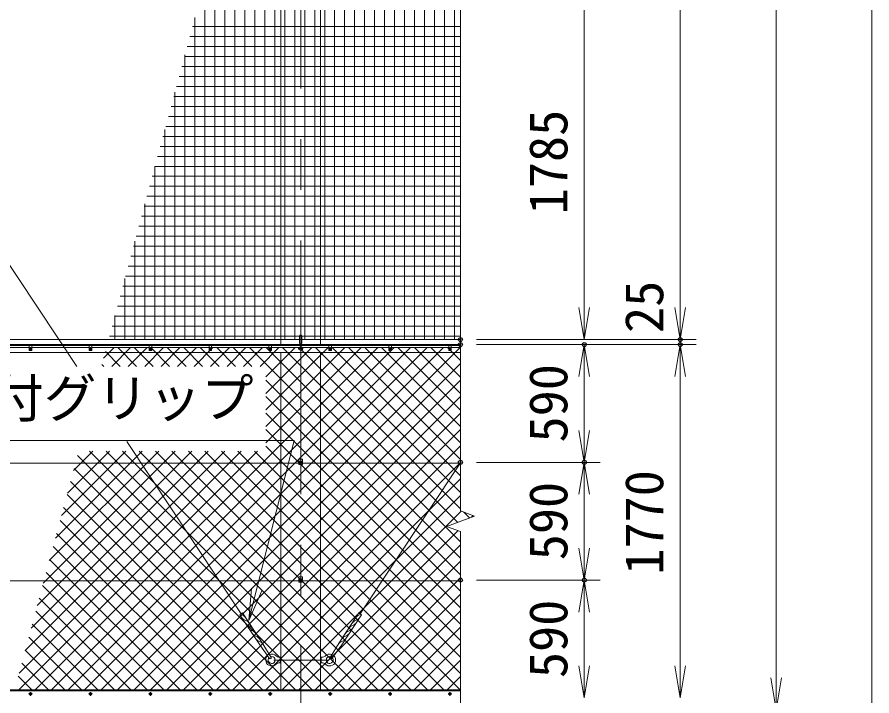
# Model space of a CAD drawing. Units: millimetres at full size. Extents: x -16800 to 16800, y -11880 to 11880.
# Drawn here: x -2490 to 1790, y -1172 to 2228 of the extents above; entities that cross this region are included whole.
import ezdxf
from ezdxf.enums import TextEntityAlignment as Align

# ---------------------------------------------------------------- set-up
doc = ezdxf.new("R2010")
doc.units = ezdxf.units.MM
doc.header["$LTSCALE"] = 40
doc.header["$PDMODE"] = 32
doc.header["$PDSIZE"] = 20
doc.linetypes.add('USER1', pattern=[50.8, 31.75, -6.35, 6.35, -6.35])
for name, color, linetype, lineweight in [('0-0_D-STR1', 1, 'Continuous', 18), ('0-1_D-BMK', 2, 'USER1', 13), ('0-2_D-STR3', 3, 'Continuous', 13), ('0-6_D-STR-DIM', 7, 'Continuous', 13), ('0-7_0', 7, 'Continuous', 18), ('0-9_D-STR-TXT', 7, 'Continuous', 13), ('0-A_D-STR2', 7, 'Continuous', 13)]:
    doc.layers.add(name, color=color, linetype=linetype, lineweight=lineweight)
doc.layers.add('0-8_Defpoints', color=253, linetype='Continuous')
doc.styles.add('ＭＳ ゴシック', font='')
doc.styles.get('ＭＳ ゴシック').set_extended_font_data('MS Gothic')

# ---------------------------------------------------------------- blocks, each defined once
blk = doc.blocks.new('_Open')
at = {"layer": '0-7_0'}
blk.add_line((-40, 6.67), (0, 0), dxfattribs=at)
blk.add_lwpolyline([(-40, -6.67), (0, 0), (-40, 0)], dxfattribs=at)

msp = doc.modelspace()

# ---------------------------------------------------------------- linework, layer by layer
at = {"layer": '0-0_D-STR1'}
for p, q in [((-970.08, 587.52), (-970.08, 7857.52)), ((-13170.08, 587.52), (-270.08, 587.52)), ((-13170.08, 583.52), (-270.08, 583.52)), ((-3039.79, 547.52), (-270.08, 547.52)), ((-1170.08, 547.52), (-1170.08, -1142.48)), ((-970.08, -1142.48), (-970.08, 547.52)), ((-3039.75, -1142.48), (-270.08, -1142.48))]:
    msp.add_line(p, q, dxfattribs=at)
msp.add_lwpolyline([(-970.08, 7857.52), (-1170.08, 7857.52), (-1170.08, 587.52)], dxfattribs=at)
at = {"layer": '0-1_D-BMK'}
for p, q in [((-1070.08, -2193.48), (-1070.08, 7908.52)), ((-2430.02, 567.52), (-2415.14, 567.52)), ((-2422.58, 574.96), (-2422.58, 560.08)), ((-2130.02, 567.52), (-2115.14, 567.52)), ((-2122.58, 574.96), (-2122.58, 560.08)), ((-1830.02, 567.52), (-1815.14, 567.52)), ((-1822.58, 574.96), (-1822.58, 560.08)), ((-1530.02, 567.52), (-1515.14, 567.52)), ((-1522.58, 574.96), (-1522.58, 560.08)), ((-1230.02, 567.52), (-1215.14, 567.52)), ((-1222.58, 574.96), (-1222.58, 560.08)), ((-1057.33, 567.52), (-1082.83, 567.52)), ((-930.02, 567.52), (-915.14, 567.52)), ((-922.58, 574.96), (-922.58, 560.08)), ((-630.02, 567.52), (-615.14, 567.52)), ((-622.58, 574.96), (-622.58, 560.08)), ((-330.02, 567.52), (-315.14, 567.52)), ((-322.58, 574.96), (-322.58, 560.08)), ((-1080.08, -2.48), (-1060.08, -2.48)), ((-1080.08, -592.48), (-1060.08, -592.48)), ((-1205.08, -992.48), (-935.08, -992.48)), ((-2422.58, -1152.81), (-2422.58, -1172.15)), ((-2122.58, -1152.81), (-2122.58, -1172.15)), ((-1822.58, -1152.81), (-1822.58, -1172.15)), ((-1522.58, -1152.81), (-1522.58, -1172.15)), ((-1222.58, -1152.81), (-1222.58, -1172.15)), ((-922.58, -1152.81), (-922.58, -1172.15)), ((-622.58, -1152.81), (-622.58, -1172.15)), ((-322.58, -1152.81), (-322.58, -1172.15)), ((-2412.91, -1162.48), (-2432.25, -1162.48)), ((-2112.91, -1162.48), (-2132.25, -1162.48)), ((-1812.91, -1162.48), (-1832.25, -1162.48)), ((-1512.91, -1162.48), (-1532.25, -1162.48)), ((-1212.91, -1162.48), (-1232.25, -1162.48)), ((-912.91, -1162.48), (-932.25, -1162.48)), ((-612.91, -1162.48), (-632.25, -1162.48)), ((-312.91, -1162.48), (-332.25, -1162.48))]:
    msp.add_line(p, q, dxfattribs=at)
at = {"layer": '0-2_D-STR3'}
for p, q in [((-6479.9, 6936.74), (-2191.5, 478.35)), ((-12288.4, 612.52), (-270.08, 612.52)), ((-1076.08, 629.52), (-1076.08, 595.52)), ((-1064.08, 629.52), (-1064.08, 595.52)), ((-2716.08, 572.52), (-2429.08, 572.52)), ((-2429.08, 583.52), (-2429.08, 557.52)), ((-2416.08, 583.52), (-2429.08, 583.52)), ((-2416.08, 557.52), (-2429.08, 557.52)), ((-2416.08, 583.52), (-2416.08, 557.52)), ((-2416.08, 572.52), (-2129.08, 572.52)), ((-2129.08, 583.52), (-2129.08, 557.52)), ((-2116.08, 583.52), (-2129.08, 583.52)), ((-2116.08, 557.52), (-2129.08, 557.52)), ((-2116.08, 583.52), (-2116.08, 557.52)), ((-2116.08, 572.52), (-1829.08, 572.52)), ((-1829.08, 583.52), (-1829.08, 557.52)), ((-1816.08, 583.52), (-1829.08, 583.52)), ((-1816.08, 557.52), (-1829.08, 557.52)), ((-1816.08, 583.52), (-1816.08, 557.52)), ((-1816.08, 572.52), (-1529.08, 572.52)), ((-1529.08, 583.52), (-1529.08, 557.52)), ((-1516.08, 583.52), (-1529.08, 583.52)), ((-1516.08, 557.52), (-1529.08, 557.52)), ((-1516.08, 583.52), (-1516.08, 557.52)), ((-1516.08, 572.52), (-1229.08, 572.52)), ((-1229.08, 583.52), (-1229.08, 557.52)), ((-1216.08, 583.52), (-1229.08, 583.52)), ((-1216.08, 557.52), (-1229.08, 557.52)), ((-1216.08, 583.52), (-1216.08, 557.52)), ((-1216.08, 572.52), (-929.08, 572.52)), ((-1078.58, 572.43), (-1070.08, 577.34)), ((-1078.58, 562.61), (-1078.58, 572.43)), ((-1070.08, 557.71), (-1078.58, 562.61)), ((-1061.58, 562.61), (-1070.08, 557.71)), ((-929.08, 583.52), (-929.08, 557.52)), ((-916.08, 583.52), (-929.08, 583.52)), ((-916.08, 557.52), (-929.08, 557.52)), ((-916.08, 583.52), (-916.08, 557.52)), ((-916.08, 572.52), (-629.08, 572.52)), ((-629.08, 583.52), (-629.08, 557.52)), ((-616.08, 583.52), (-629.08, 583.52)), ((-616.08, 557.52), (-629.08, 557.52)), ((-616.08, 583.52), (-616.08, 557.52)), ((-616.08, 572.52), (-329.08, 572.52)), ((-329.08, 583.52), (-329.08, 557.52)), ((-316.08, 583.52), (-329.08, 583.52)), ((-316.08, 557.52), (-329.08, 557.52)), ((-316.08, 583.52), (-316.08, 557.52)), ((-316.08, 572.52), (-270.08, 572.52)), ((-1941.23, 101.44), (-1368.52, -761.07)), ((-1060.58, 13.52), (-1079.58, 13.52)), ((-1079.58, 13.52), (-1079.58, -12.48)), ((-1076.58, 1.27), (-1070.08, 5.03)), ((-1076.58, -6.23), (-1076.58, 1.27)), ((-1070.08, 5.03), (-1063.58, 1.27)), ((-1063.58, 1.27), (-1063.58, -6.23)), ((-1060.58, 13.52), (-1060.58, -12.48)), ((-273.22, -6.48), (-13052.88, -6.48)), ((-1060.58, -12.48), (-1079.58, -12.48)), ((-1070.08, -9.98), (-1076.58, -6.23)), ((-1063.58, -6.23), (-1070.08, -9.98)), ((-771.64, -761.07), (-270.08, -5.71)), ((-273.22, -596.48), (-3270.08, -596.48)), ((-1060.58, -576.48), (-1079.58, -576.48)), ((-1079.58, -576.48), (-1079.58, -602.48)), ((-1076.58, -588.73), (-1070.08, -584.97)), ((-1076.58, -596.23), (-1076.58, -588.73)), ((-1070.08, -599.98), (-1076.58, -596.23)), ((-1070.08, -584.97), (-1063.58, -588.73)), ((-1063.58, -596.23), (-1070.08, -599.98)), ((-1063.58, -588.73), (-1063.58, -596.23)), ((-1060.58, -576.48), (-1060.58, -602.48)), ((-1060.58, -602.48), (-1079.58, -602.48)), ((-1275.46, -915.68), (-1375.03, -765.73)), ((-1358.44, -769.67), (-1371.55, -763.15)), ((-1262.13, -906.83), (-1361.7, -756.88)), ((-878.03, -906.83), (-778.46, -756.88)), ((-864.7, -915.68), (-765.13, -765.73)), ((-781.73, -769.67), (-768.61, -763.15)), ((-1340.74, -796.32), (-1354.4, -789.54)), ((-799.43, -796.32), (-785.77, -789.54)), ((-1323.04, -822.98), (-1336.7, -816.2)), ((-1305.33, -849.64), (-1318.99, -842.85)), ((-834.83, -849.64), (-821.17, -842.85)), ((-817.13, -822.98), (-803.47, -816.2)), ((-1287.63, -876.3), (-1301.29, -869.51)), ((-1269.93, -902.96), (-1283.59, -896.17)), ((-870.23, -902.96), (-856.57, -896.17)), ((-852.53, -876.3), (-838.87, -869.51)), ((-1275.46, -915.68), (-1225.8, -984.14)), ((-1262.13, -906.83), (-1218.31, -979.16)), ((-878.03, -906.83), (-921.86, -979.16)), ((-864.7, -915.68), (-914.36, -984.14)), ((-1172.86, -977.48), (-1180.41, -977.97)), ((-1172.86, -977.48), (-1172.86, -1007.48)), ((-967.3, -977.48), (-967.3, -1007.48)), ((-967.3, -977.48), (-959.75, -977.97)), ((-1199.3, -984.48), (-1199.3, -1000.48)), ((-1172.86, -1007.48), (-1180.41, -1006.99)), ((-1172.86, -984.48), (-1170.08, -984.48)), ((-1172.86, -1000.48), (-1170.08, -1000.48)), ((-970.08, -984.48), (-967.3, -984.48)), ((-970.08, -1000.48), (-967.3, -1000.48)), ((-967.3, -1007.48), (-959.75, -1006.99)), ((-940.86, -984.48), (-940.86, -1000.48)), ((-3039.92, -1147.48), (-270.08, -1147.48))]:
    msp.add_line(p, q, dxfattribs=at)
for points in [[(-2422.58, 573.27), (-2427.56, 570.4), (-2427.56, 564.65), (-2422.58, 561.77), (-2417.6, 564.65), (-2417.6, 570.4)], [(-2122.58, 573.27), (-2127.56, 570.4), (-2127.56, 564.65), (-2122.58, 561.77), (-2117.6, 564.65), (-2117.6, 570.4)], [(-1822.58, 573.27), (-1827.56, 570.4), (-1827.56, 564.65), (-1822.58, 561.77), (-1817.6, 564.65), (-1817.6, 570.4)], [(-1522.58, 573.27), (-1527.56, 570.4), (-1527.56, 564.65), (-1522.58, 561.77), (-1517.6, 564.65), (-1517.6, 570.4)], [(-1222.58, 573.27), (-1227.56, 570.4), (-1227.56, 564.65), (-1222.58, 561.77), (-1217.6, 564.65), (-1217.6, 570.4)], [(-922.58, 573.27), (-927.56, 570.4), (-927.56, 564.65), (-922.58, 561.77), (-917.6, 564.65), (-917.6, 570.4)], [(-622.58, 573.27), (-627.56, 570.4), (-627.56, 564.65), (-622.58, 561.77), (-617.6, 564.65), (-617.6, 570.4)], [(-322.58, 573.27), (-327.56, 570.4), (-327.56, 564.65), (-322.58, 561.77), (-317.6, 564.65), (-317.6, 570.4)], [(-2422.58, -1156.73), (-2427.56, -1159.6), (-2427.56, -1165.35), (-2422.58, -1168.23), (-2417.6, -1165.35), (-2417.6, -1159.6)], [(-2122.58, -1156.73), (-2127.56, -1159.6), (-2127.56, -1165.35), (-2122.58, -1168.23), (-2117.6, -1165.35), (-2117.6, -1159.6)], [(-1822.58, -1156.73), (-1827.56, -1159.6), (-1827.56, -1165.35), (-1822.58, -1168.23), (-1817.6, -1165.35), (-1817.6, -1159.6)], [(-1522.58, -1156.73), (-1527.56, -1159.6), (-1527.56, -1165.35), (-1522.58, -1168.23), (-1517.6, -1165.35), (-1517.6, -1159.6)], [(-1222.58, -1156.73), (-1227.56, -1159.6), (-1227.56, -1165.35), (-1222.58, -1168.23), (-1217.6, -1165.35), (-1217.6, -1159.6)], [(-922.58, -1156.73), (-927.56, -1159.6), (-927.56, -1165.35), (-922.58, -1168.23), (-917.6, -1165.35), (-917.6, -1159.6)], [(-622.58, -1156.73), (-627.56, -1159.6), (-627.56, -1165.35), (-622.58, -1168.23), (-617.6, -1165.35), (-617.6, -1159.6)], [(-322.58, -1156.73), (-327.56, -1159.6), (-327.56, -1165.35), (-322.58, -1168.23), (-317.6, -1165.35), (-317.6, -1159.6)]]:
    msp.add_lwpolyline(points, close=True, dxfattribs=at)
msp.add_lwpolyline([(-1070.08, 577.34), (-1061.58, 572.43), (-1061.58, 562.61)], dxfattribs=at)
for centre, radius in [((-2422.58, 567.52), 4.98), ((-2122.58, 567.52), 4.98), ((-1822.58, 567.52), 4.98), ((-1522.58, 567.52), 4.98), ((-1222.58, 567.52), 4.98), ((-1070.08, 567.52), 8.25), ((-922.58, 567.52), 4.98), ((-622.58, 567.52), 4.98), ((-322.58, 567.52), 4.98), ((-1070.08, -2.48), 6.25), ((-1070.08, -592.48), 6.25), ((-2422.58, -1162.48), 6.5), ((-2422.58, -1162.48), 4.98), ((-2122.58, -1162.48), 6.5), ((-2122.58, -1162.48), 4.98), ((-1822.58, -1162.48), 6.5), ((-1822.58, -1162.48), 4.98), ((-1522.58, -1162.48), 6.5), ((-1522.58, -1162.48), 4.98), ((-1222.58, -1162.48), 6.5), ((-1222.58, -1162.48), 4.98), ((-922.58, -1162.48), 6.5), ((-922.58, -1162.48), 4.98), ((-622.58, -1162.48), 6.5), ((-622.58, -1162.48), 4.98), ((-322.58, -1162.48), 6.5), ((-322.58, -1162.48), 4.98)]:
    msp.add_circle(centre, radius, dxfattribs=at)
for centre, radius, start, end in [((-1070.08, 629.52), 6, 0, 180), ((-1070.08, 595.52), 6, 180, 0), ((-1305.98, -855.26), 113.07, 119.52762, 127.64148), ((-1371.78, -796.53), 30, 31.2139, 63.5847), ((-768.38, -796.53), 30, 116.4153, 148.7861), ((-834.19, -855.26), 113.07, 52.35852, 60.47238), ((-1341.05, -762.67), 30, 213.58462, 243.58472), ((-1323.35, -789.33), 30, 213.58462, 243.58472), ((-1354.08, -823.19), 30, 31.2139, 63.5847), ((-786.08, -823.19), 30, 116.4153, 148.7861), ((-816.82, -789.33), 30, 296.41528, 326.41538), ((-799.11, -762.67), 30, 296.41528, 326.41538), ((-1305.65, -815.99), 30, 213.58343, 243.58325), ((-1336.38, -849.85), 30, 31.2128, 63.5847), ((-1318.68, -876.51), 30, 31.21295, 63.5847), ((-821.49, -876.51), 30, 116.4153, 148.78705), ((-803.78, -849.85), 30, 116.4153, 148.7872), ((-834.52, -815.99), 30, 296.41675, 326.41657), ((-1287.95, -842.64), 30, 213.58462, 243.58472), ((-1270.25, -869.3), 30, 213.58462, 243.58472), ((-1300.98, -903.16), 30, 31.2139, 63.5847), ((-839.19, -903.16), 30, 116.4153, 148.7861), ((-869.92, -869.3), 30, 296.41528, 326.41538), ((-852.22, -842.64), 30, 296.41528, 326.41538), ((-1283.28, -929.82), 30, 31.2128, 63.58326), ((-856.89, -929.82), 30, 116.41674, 148.7872), ((-1214.86, -992.48), 30, 133.53827, 319.66701), ((-1214.86, -992.48), 17.5, 139.02944, 332.79711), ((-1214.86, -992.48), 30, 40.33299, 113.6303), ((-1222.06, -981.65), 4.5, 213.5826, 33.5826), ((-1214.86, -992.48), 17.5, 27.20289, 108.13915), ((-1181.32, -964), 14, 220.33299, 273.7314), ((-958.84, -964), 14, 266.2686, 319.66701), ((-925.3, -992.48), 30, 66.3697, 139.66701), ((-925.3, -992.48), 30, 220.33299, 46.46173), ((-925.3, -992.48), 17.5, 71.86085, 152.79711), ((-925.3, -992.48), 17.5, 207.20289, 40.97056), ((-918.11, -981.65), 4.5, 146.4174, 326.4174), ((-1181.32, -1020.96), 14, 86.2686, 139.66701), ((-958.84, -1020.96), 14, 40.33299, 93.7314)]:
    msp.add_arc(centre, radius, start, end, dxfattribs=at)
at = {"layer": '0-6_D-STR-DIM'}
for p, q in [((1789.87, 7857.52), (1789.87, -2142.48)), ((829.92, 612.52), (829.92, 7757.52)), ((1309.92, 7757.52), (1309.92, -1242.48)), ((-270.08, -246.17), (-270.08, 4131.22)), ((349.92, 612.52), (349.92, 2397.52)), ((829.92, 772.52), (829.92, 932.52)), ((-190.08, 612.52), (909.92, 612.52)), ((-190.08, 612.52), (429.92, 612.52)), ((-190.08, 612.52), (909.92, 612.52)), ((829.92, 587.52), (829.92, 612.52)), ((-190.08, 587.52), (429.92, 587.52)), ((-190.08, 587.52), (909.92, 587.52)), ((-190.08, 587.52), (909.92, 587.52)), ((349.92, -2.48), (349.92, 587.52)), ((829.92, -1182.48), (829.92, 587.52)), ((829.92, 427.52), (829.92, 267.52)), ((-190.08, -2.48), (429.92, -2.48)), ((-190.08, -2.48), (429.92, -2.48)), ((349.92, -592.48), (349.92, -2.48)), ((-199.61, -271.83), (-270.08, -246.17)), ((-340.56, -323.13), (-199.61, -271.83)), ((-270.08, -348.78), (-340.56, -323.13)), ((-270.08, -1370.07), (-270.08, -348.78)), ((-190.08, -592.48), (429.92, -592.48)), ((-190.08, -592.48), (429.92, -592.48)), ((349.92, -1182.48), (349.92, -592.48)), ((829.92, -1022.48), (829.92, -862.48))]:
    msp.add_line(p, q, dxfattribs=at)
at = {"layer": '0-8_Defpoints'}
for p in [(-270.08, 612.52), (829.92, 612.52), (-270.08, 587.52), (349.92, 587.52), (829.92, 587.52), (-270.08, -2.48), (349.92, -2.48), (-270.08, -592.48), (349.92, -592.48)]:
    msp.add_point(p, dxfattribs=at)
at = {"layer": '0-9_D-STR-TXT'}
msp.add_lwpolyline([(-2869.52, 107.29), (-1103.38, 107.29), (-1329.64, -792.24)], dxfattribs=at)
at = {"layer": '0-A_D-STR2'}
for p, q in [((-350, 612.52), (-350, 6890.2)), ((-400, 612.52), (-400, 6703.6)), ((-450, 612.52), (-450, 6517)), ((-500, 612.52), (-500, 6330.39)), ((-550, 612.52), (-550, 6143.79)), ((-600, 612.52), (-600, 5957.19)), ((-650, 612.52), (-650, 5770.59)), ((-700, 612.52), (-700, 5583.98)), ((-750, 612.52), (-750, 5397.38)), ((-800, 612.52), (-800, 5210.78)), ((-850, 612.52), (-850, 5024.18)), ((-900, 612.52), (-900, 4837.57)), ((-950, 612.52), (-950, 4650.97)), ((-1000, 612.52), (-1000, 4464.37)), ((-1050, 612.52), (-1050, 4277.77)), ((-300, 612.52), (-300, 4142.11)), ((-1100, 612.52), (-1100, 4091.16)), ((-1150, 612.52), (-1150, 3904.56)), ((-1200, 612.52), (-1200, 3717.96)), ((-1250, 612.52), (-1250, 3531.35)), ((-1300, 612.52), (-1300, 3344.75)), ((-1350, 612.52), (-1350, 3158.15)), ((-1400, 612.52), (-1400, 2971.55)), ((-1450, 612.52), (-1450, 2784.94)), ((-1500, 612.52), (-1500, 2598.34)), ((-1550, 612.52), (-1550, 2411.74)), ((-1600, 612.52), (-1600, 2225.14)), ((-1612.1, 2180), (-270.08, 2180)), ((-1625.49, 2130), (-270.08, 2130)), ((-1638.89, 2080), (-270.08, 2080)), ((-1652.29, 2030), (-270.08, 2030)), ((-1650, 612.52), (-1650, 2038.53)), ((-1665.69, 1980), (-270.08, 1980)), ((-1679.08, 1930), (-270.08, 1930)), ((-1700, 612.52), (-1700, 1851.93)), ((-1692.48, 1880), (-270.08, 1880)), ((-1705.88, 1830), (-270.08, 1830)), ((-1719.28, 1780), (-270.08, 1780)), ((-1732.67, 1730), (-270.08, 1730)), ((-1746.07, 1680), (-270.08, 1680)), ((-1759.47, 1630), (-270.08, 1630)), ((-1750, 612.52), (-1750, 1665.33)), ((-1772.86, 1580), (-270.08, 1580)), ((-1786.26, 1530), (-270.08, 1530)), ((-1800, 612.52), (-1800, 1478.73)), ((-1799.66, 1480), (-270.08, 1480)), ((-1813.06, 1430), (-270.08, 1430)), ((-1826.45, 1380), (-270.08, 1380)), ((-1839.85, 1330), (-270.08, 1330)), ((-1850, 612.52), (-1850, 1292.12)), ((-1853.25, 1280), (-270.08, 1280)), ((-1866.65, 1230), (-270.08, 1230)), ((-1880.04, 1180), (-270.08, 1180)), ((-1893.44, 1130), (-270.08, 1130)), ((-1906.84, 1080), (-270.08, 1080)), ((-1900, 612.52), (-1900, 1105.52)), ((-1920.24, 1030), (-270.08, 1030)), ((-1933.63, 980), (-270.08, 980)), ((-1950, 612.52), (-1950, 918.92)), ((-1947.03, 930), (-270.08, 930)), ((-1960.43, 880), (-270.08, 880)), ((-1973.83, 830), (-270.08, 830)), ((-1987.22, 780), (-270.08, 780)), ((-2000.62, 730), (-270.08, 730)), ((-2000, 612.52), (-2000, 732.32)), ((-2014.02, 680), (-270.08, 680)), ((-2027.42, 630), (-270.08, 630)), ((-2404.5, -1147.48), (-684.5, 572.52)), ((-2322, -1147.48), (-602, 572.52)), ((-2239.51, -1147.48), (-519.51, 572.52)), ((-2157.01, -1147.48), (-437.01, 572.52)), ((-2074.52, -1147.48), (-354.52, 572.52)), ((-2056.86, 520.1), (-2004.44, 572.52)), ((-2016.12, 478.35), (-1921.95, 572.52)), ((-1992.02, -1147.48), (-272.02, 572.52)), ((-1891.36, 478.35), (-1985.54, 572.52)), ((-1933.62, 478.35), (-1839.45, 572.52)), ((-1808.87, 478.35), (-1903.04, 572.52)), ((-1851.13, 478.35), (-1756.95, 572.52)), ((-1726.37, 478.35), (-1820.54, 572.52)), ((-1768.63, 478.35), (-1674.46, 572.52)), ((-1643.88, 478.35), (-1738.05, 572.52)), ((-1686.13, 478.35), (-1591.96, 572.52)), ((-1561.38, 478.35), (-1655.55, 572.52)), ((-1603.64, 478.35), (-1509.46, 572.52)), ((-1478.88, 478.35), (-1573.06, 572.52)), ((-1521.14, 478.35), (-1426.97, 572.52)), ((-1396.39, 478.35), (-1490.56, 572.52)), ((-1438.64, 478.35), (-1344.47, 572.52)), ((-1313.89, 478.35), (-1408.06, 572.52)), ((-1356.15, 478.35), (-1261.98, 572.52)), ((-270.08, -482.96), (-1325.57, 572.52)), ((-1273.65, 478.35), (-1179.48, 572.52)), ((-1244.53, 424.98), (-1096.98, 572.52)), ((-1244.53, 342.48), (-1014.49, 572.52)), ((-1244.53, 259.98), (-931.99, 572.52)), ((-1244.53, 177.49), (-849.49, 572.52)), ((-1244.53, 94.99), (-767, 572.52)), ((-270.08, -400.47), (-1243.07, 572.52)), ((-285.11, -302.95), (-1160.57, 572.52)), ((-270.08, -235.47), (-1078.08, 572.52)), ((-270.08, -152.98), (-995.58, 572.52)), ((-270.08, -70.48), (-913.08, 572.52)), ((-270.08, 12.02), (-830.59, 572.52)), ((-270.08, 94.51), (-748.09, 572.52)), ((-270.08, 177.01), (-665.6, 572.52)), ((-270.08, 259.51), (-583.1, 572.52)), ((-270.08, 342), (-500.6, 572.52)), ((-270.08, 424.5), (-418.11, 572.52)), ((-270.08, 506.99), (-335.61, 572.52)), ((-1973.86, 478.35), (-2048.15, 552.63)), ((-2056.36, 478.35), (-2065.58, 487.57)), ((-1909.52, -1147.48), (-270.08, 491.96)), ((-1827.03, -1147.48), (-270.08, 409.47)), ((-270.08, -565.46), (-1244.53, 408.99)), ((-1744.53, -1147.48), (-270.08, 326.97)), ((-270.08, -647.95), (-1244.53, 326.49)), ((-1662.03, -1147.48), (-270.08, 244.47)), ((-270.08, -730.45), (-1244.53, 244)), ((-1579.54, -1147.48), (-270.08, 161.98)), ((-270.08, -812.95), (-1244.53, 161.5)), ((-2487, -1147.48), (-1285.52, 54)), ((-2479.6, -1057.59), (-1368.01, 54)), ((-2449.41, -944.9), (-1450.51, 54)), ((-2419.21, -832.2), (-1533.01, 54)), ((-2389.02, -719.51), (-1615.5, 54)), ((-2358.82, -606.82), (-1698, 54)), ((-2328.63, -494.13), (-1780.49, 54)), ((-2298.43, -381.44), (-1862.99, 54)), ((-2268.23, -268.74), (-1945.49, 54)), ((-2238.04, -156.05), (-2027.98, 54)), ((-2207.84, -43.36), (-2110.48, 54)), ((-925.51, -1147.48), (-2126.99, 54)), ((-843.01, -1147.48), (-2044.49, 54)), ((-760.52, -1147.48), (-1962, 54)), ((-678.02, -1147.48), (-1879.5, 54)), ((-595.52, -1147.48), (-1797, 54)), ((-513.03, -1147.48), (-1714.51, 54)), ((-430.53, -1147.48), (-1632.01, 54)), ((-348.03, -1147.48), (-1549.51, 54)), ((-1497.04, -1147.48), (-270.08, 79.48)), ((-270.08, -1142.93), (-1467.02, 54)), ((-270.08, -1060.44), (-1384.52, 54)), ((-270.08, -977.94), (-1302.03, 54)), ((-270.08, -895.44), (-1244.53, 79)), ((-1008, -1147.48), (-2187.61, 32.13)), ((-1090.5, -1147.48), (-2205.05, -32.93)), ((-1414.54, -1147.48), (-270.08, -3.02)), ((-1332.05, -1147.48), (-270.08, -85.51)), ((-1173, -1147.48), (-2222.48, -97.99)), ((-1255.49, -1147.48), (-2239.92, -163.06)), ((-1249.55, -1147.48), (-270.08, -168.01)), ((-1337.99, -1147.48), (-2257.35, -228.12)), ((-1167.06, -1147.48), (-266.91, -247.33)), ((-224.62, -280.93), (-253.26, -252.3)), ((-1420.49, -1147.48), (-2274.78, -293.18)), ((-214.23, -277.15), (-206.43, -269.34)), ((-1502.98, -1147.48), (-2292.22, -358.25)), ((-1084.56, -1147.48), (-281.65, -344.57)), ((-1585.48, -1147.48), (-2309.65, -423.31)), ((-1002.06, -1147.48), (-270.08, -415.5)), ((-1667.98, -1147.48), (-2327.08, -488.37)), ((-919.57, -1147.48), (-270.08, -497.99)), ((-1750.47, -1147.48), (-2344.52, -553.43)), ((-837.07, -1147.48), (-270.08, -580.49)), ((-1832.97, -1147.48), (-2361.95, -618.5)), ((-1915.46, -1147.48), (-2379.38, -683.56)), ((-754.57, -1147.48), (-270.08, -662.99)), ((-1997.96, -1147.48), (-2396.82, -748.62)), ((-672.08, -1147.48), (-270.08, -745.48)), ((-2080.46, -1147.48), (-2414.25, -813.69)), ((-589.58, -1147.48), (-270.08, -827.98)), ((-2162.95, -1147.48), (-2431.68, -878.75)), ((-507.08, -1147.48), (-270.08, -910.48)), ((-2245.45, -1147.48), (-2449.12, -943.81)), ((-2327.95, -1147.48), (-2466.55, -1008.87)), ((-424.59, -1147.48), (-270.08, -992.97)), ((-2410.44, -1147.48), (-2483.98, -1073.94)), ((-342.09, -1147.48), (-270.08, -1075.47))]:
    msp.add_line(p, q, dxfattribs=at)

# ---------------------------------------------------------------- block references
at = {"layer": '0-6_D-STR-DIM', "xscale": 4, "yscale": 4}
for p, rotation in [((349.92, 612.52), 270), ((829.92, 612.52), 270), ((829.92, 612.52), 270), ((349.92, 587.52), 90), ((829.92, 587.52), 90), ((829.92, 587.52), 90), ((349.92, -2.48), 270), ((349.92, -2.48), 90), ((349.92, -592.48), 270), ((349.92, -592.48), 90), ((349.92, -1182.48), 270), ((829.92, -1182.48), 270), ((829.92, -1182.48), 270), ((1309.92, -1242.48), 270)]:
    msp.add_blockref('_Open', p, dxfattribs=dict(at, rotation=rotation))
at = {"layer": '0-9_D-STR-TXT', "xscale": 4, "yscale": 4, "rotation": 255.88146}
msp.add_blockref('_Open', (-1330.13, -794.18), dxfattribs=at)

# ---------------------------------------------------------------- texts
at = {"layer": '0-6_D-STR-DIM', "style": 'ＭＳ ゴシック'}
for s, p in [('1785', (322.93, 1239.92)), ('25', (802.92, 645.5)), ('590', (322.93, 96.97)), ('1770', (802.93, -565.16)), ('590', (322.93, -493.03)), ('590', (322.93, -1083.03))]:
    msp.add_text(s, height=192.4, rotation=90, dxfattribs=at).set_placement(p, align=Align.BOTTOM_LEFT)
at = {"layer": '0-9_D-STR-TXT', "style": 'ＭＳ ゴシック'}
msp.add_text('巻付グリップ', height=192.4, dxfattribs=at).set_placement((-2880.68, 165.25), align=Align.BOTTOM_LEFT)

doc.saveas('drawing.dxf')
